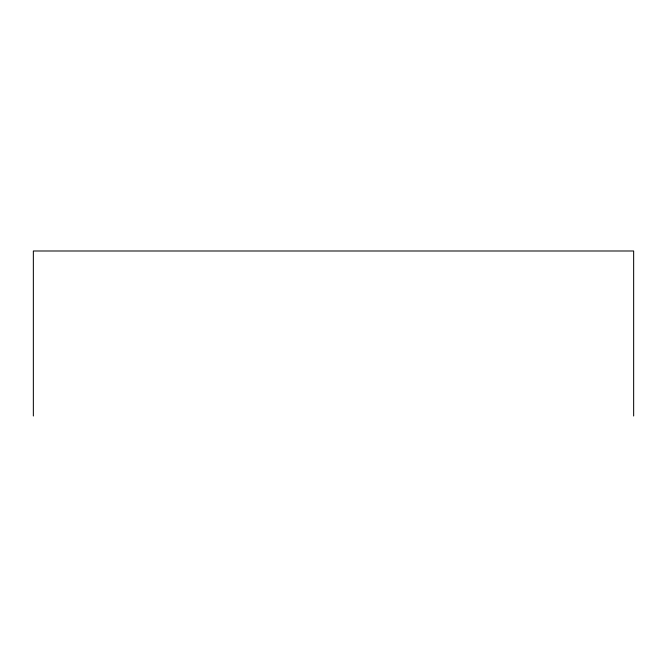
<?xml version="1.0" encoding="UTF-8"?>
<svg xmlns="http://www.w3.org/2000/svg" width="667" height="667" viewBox="0 0 667 667"><rect width="100%" height="100%" fill="white"/><g stroke="black" fill="none" stroke-linecap="round" stroke-linejoin="round"><path stroke-width="1" d="M633.65 416.008L633.65 250.992L33.35 250.992L33.35 416.008"/></g></svg>
